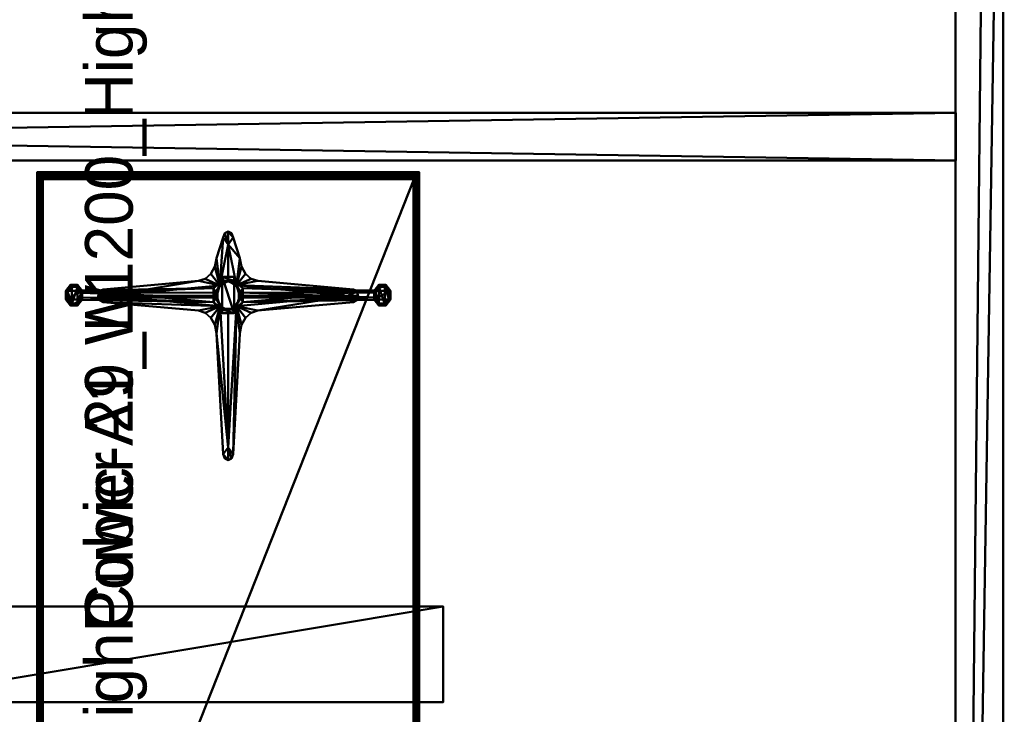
# Model space of a CAD drawing. Extents: x -15.3 to 44, y -4.2 to 20.6.
# Drawn here: x 30.581 to 32.642, y 12.694 to 14.149 of the extents above; entities that cross this region are included whole.
import ezdxf

# ---------------------------------------------------------------- set-up
doc = ezdxf.new("R2010")
doc.units = 0
doc.header["$MEASUREMENT"] = 0
for name, color, linetype in [('rexp_3D-Objekte', 7, 'Continuous'), ('rexp_Grundobjekte', 7, 'Continuous'), ('rexp_Leuchten', 7, 'Continuous'), ('rexp_Leuchten_3d', 7, 'Continuous'), ('rexp_Leuchten_Besch', 7, 'Continuous')]:
    doc.layers.add(name, color=color, linetype=linetype)
doc.layers.get('rexp_Leuchten').off()

# ---------------------------------------------------------------- blocks, each defined once
blk = doc.blocks.new('rexp_lib_72')
at = {"layer": 'rexp_Leuchten_Besch', "flags": 8}
blk.add_attdef('Label', (0.05, 0.05), '', height=0.1, dxfattribs=at)

msp = doc.modelspace()

# ---------------------------------------------------------------- block references
at = {"layer": 'rexp_Leuchten'}
ref = msp.add_blockref('rexp_lib_72', (30.8678, 12.82, 2.83), dxfattribs=dict(at, rotation=89.99999999999999))
ref.add_attrib('Label', 'Cubic-A1_L1200_HighPower 29 W', (30.8178, 12.87, 2.83), dxfattribs={"layer": 'rexp_Leuchten_Besch', "height": 0.1, "rotation": 90})
ref = msp.add_blockref('rexp_lib_72', (30.8678, 11.47, 2.83), dxfattribs=dict(at, rotation=89.99999999999999))
ref.add_attrib('Label', 'Cubic-A1_L1200_HighPower 29 W', (30.8178, 11.52, 2.83), dxfattribs={"layer": 'rexp_Leuchten_Besch', "height": 0.1, "rotation": 90})

# ---------------------------------------------------------------- meshes
at = {"layer": 'rexp_3D-Objekte', "color": 254, "true_color": 0xd2d2d2}
mesh = msp.add_polyface(dxfattribs=at)
corners = [(32.6415, 9.1038, 0), (32.5415, 9.1038, 0), (32.6415, 18.6308, 0), (32.5415, 18.6308, 0), (32.5415, 18.6308, 2.83), (32.5415, 16.6543, 2.28), (32.5415, 16.6543), (32.5415, 15.4043, 2.28), (32.5415, 12.4046, 2.28), (32.5415, 15.4043), (32.5415, 12.4046), (32.5415, 11.1546), (32.5415, 9.1038, 2.83), (32.5415, 11.1546, 2.28), (32.6415, 11.1546, 2.28), (32.6415, 12.4046, 2.28), (32.6415, 11.1546, 2.83), (32.6415, 15.4043, 2.83), (32.6415, 15.4043), (32.6415, 15.4043, 2.28), (32.6415, 12.4046), (32.6415, 16.6543, 2.28), (32.6415, 18.6308, 2.83), (32.6415, 16.6543), (32.6415, 11.1546), (32.6415, 9.1038, 2.83)]
mesh.append_faces([[corners[k] for k in face] for face in [(4, 7, 8, 4), (1, 10, 9, 1), (19, 17, 15, 19), (2, 18, 20, 2)]], dxfattribs={"vtx0": -1, "vtx1": -1, "vtx2": -1, "vtx3": -1, "color": 254})
mesh.append_faces([[corners[k] for k in face] for face in [(8, 9, 10, 8), (11, 12, 13, 11), (13, 12, 8, 13), (12, 11, 1, 12), (1, 6, 3, 1), (20, 19, 15, 20), (17, 21, 22, 17), (22, 23, 2, 22), (14, 0, 24, 14), (24, 0, 20, 24), (0, 14, 25, 0), (12, 17, 4, 12)]], dxfattribs={"vtx0": -1, "vtx1": -1, "vtx3": -1, "color": 254})
mesh.append_faces([[corners[k] for k in face] for face in [(3, 6, 5, 3), (15, 17, 16, 15), (14, 16, 25, 14)]], dxfattribs={"vtx0": -1, "vtx2": -1, "vtx3": -1, "color": 254})
mesh.append_faces([[corners[k] for k in face] for face in [(2, 4, 22, 2)]], dxfattribs={"vtx0": -1, "vtx3": -1, "color": 254})
mesh.append_faces([[corners[k] for k in face] for face in [(4, 3, 5, 4), (5, 7, 4, 5), (7, 9, 8, 7), (12, 4, 8, 12), (11, 10, 1, 11), (9, 6, 1, 9), (14, 15, 16, 14), (18, 19, 20, 18), (19, 21, 17, 19), (21, 23, 22, 21), (23, 18, 2, 23), (0, 2, 20, 0), (16, 17, 12, 16)]], dxfattribs={"vtx1": -1, "vtx2": -1, "vtx3": -1, "color": 254})
mesh.append_faces([[corners[k] for k in face] for face in [(0, 1, 2, 0), (14, 13, 15, 14), (24, 11, 14, 24), (20, 10, 24, 20), (15, 8, 20, 15), (19, 7, 21, 19), (18, 9, 19, 18), (23, 6, 18, 23), (21, 5, 23, 21), (3, 4, 2, 3), (1, 0, 12, 1), (25, 16, 12, 25)]], dxfattribs={"vtx1": -1, "vtx3": -1, "color": 254})
mesh.append_faces([[corners[k] for k in face] for face in [(1, 3, 2, 1), (13, 8, 15, 13), (11, 13, 14, 11), (10, 11, 24, 10), (8, 10, 20, 8), (7, 5, 21, 7), (9, 7, 19, 9), (6, 9, 18, 6), (5, 6, 23, 5), (0, 25, 12, 0), (17, 22, 4, 17)]], dxfattribs={"vtx2": -1, "vtx3": -1, "color": 254})
at = {"layer": 'rexp_3D-Objekte', "color": 250, "true_color": 0x2b2b2b}
mesh = msp.add_polyface(dxfattribs=at)
corners = [(31.4119, 13.823, 0.6899), (31.2056, 13.818, 0.6904), (31.4079, 13.818, 0.6904), (31.2075, 13.823, 0.6899), (31.4158, 13.828, 0.696), (31.2094, 13.828, 0.696), (31.4177, 13.8303, 0.7054), (31.2102, 13.8303, 0.7054), (31.4158, 13.828, 0.7149), (31.2094, 13.828, 0.7149), (31.4119, 13.823, 0.721), (31.2075, 13.823, 0.721), (31.4079, 13.818, 0.7204), (31.2056, 13.818, 0.7204), (31.4057, 13.8152, 0.7115), (31.2045, 13.8152, 0.7115), (31.4057, 13.8152, 0.6993), (31.2045, 13.8152, 0.6993), (30.8298, 13.818, 0.6904), (30.8278, 13.823, 0.6899), (30.8259, 13.828, 0.696), (30.8251, 13.8303, 0.7054), (30.8259, 13.828, 0.7149), (30.8278, 13.823, 0.721), (30.8298, 13.818, 0.7204), (30.8308, 13.8152, 0.7115), (30.8308, 13.8152, 0.6993), (30.6274, 13.818, 0.6904), (30.6234, 13.823, 0.6899), (30.6195, 13.828, 0.696), (30.6177, 13.8303, 0.7054), (30.6195, 13.828, 0.7149), (30.6234, 13.823, 0.721), (30.6274, 13.818, 0.7204), (30.6296, 13.8152, 0.7115), (30.6296, 13.8152, 0.6993)]
mesh.append_faces([[corners[k] for k in face] for face in [(19, 18, 28, 19), (20, 19, 29, 20), (21, 20, 30, 21), (22, 21, 31, 22), (23, 22, 32, 23), (24, 23, 33, 24), (25, 24, 34, 25), (26, 25, 35, 26), (18, 26, 27, 18), (19, 1, 18, 19), (3, 1, 19, 3), (20, 3, 19, 20), (5, 3, 20, 5), (21, 5, 20, 21), (7, 5, 21, 7), (22, 7, 21, 22), (9, 7, 22, 9), (23, 9, 22, 23), (11, 9, 23, 11), (24, 11, 23, 24), (13, 11, 24, 13), (25, 13, 24, 25), (15, 13, 25, 15), (26, 15, 25, 26), (17, 15, 26, 17), (18, 17, 26, 18), (1, 17, 18, 1), (3, 2, 1, 3), (5, 0, 3, 5), (7, 4, 5, 7), (9, 6, 7, 9), (11, 8, 9, 11), (13, 10, 11, 13), (15, 12, 13, 15), (17, 14, 15, 17), (1, 16, 17, 1)]], dxfattribs={"vtx0": -1, "vtx1": -1, "vtx2": -1, "vtx3": -1, "color": 250})
mesh.append_faces([[corners[k] for k in face] for face in [(3, 1, 0, 3), (5, 3, 4, 5), (7, 5, 6, 7), (9, 7, 8, 9), (11, 9, 10, 11), (13, 11, 12, 13), (15, 13, 14, 15), (17, 15, 16, 17), (1, 17, 2, 1), (19, 18, 3, 19), (20, 19, 5, 20), (21, 20, 7, 21), (22, 21, 9, 22), (23, 22, 11, 23), (24, 23, 13, 24), (25, 24, 15, 25), (26, 25, 17, 26), (18, 26, 1, 18), (28, 18, 27, 28), (29, 19, 28, 29), (30, 20, 29, 30), (31, 21, 30, 31), (32, 22, 31, 32), (33, 23, 32, 33), (34, 24, 33, 34), (35, 25, 34, 35), (27, 26, 35, 27)]], dxfattribs={"vtx0": -1, "vtx1": -1, "vtx3": -1, "color": 250})
mesh.append_faces([[corners[k] for k in face] for face in [(3, 18, 1, 3), (5, 19, 3, 5), (7, 20, 5, 7), (9, 21, 7, 9), (11, 22, 9, 11), (13, 23, 11, 13), (15, 24, 13, 15), (17, 25, 15, 17), (1, 26, 17, 1), (19, 27, 18, 19), (20, 28, 19, 20), (21, 29, 20, 21), (22, 30, 21, 22), (23, 31, 22, 23), (24, 32, 23, 24), (25, 33, 24, 25), (26, 34, 25, 26), (18, 35, 26, 18)]], dxfattribs={"vtx0": -1, "vtx2": -1, "vtx3": -1, "color": 250})
mesh.append_faces([[corners[k] for k in face] for face in [(0, 1, 2, 0), (4, 3, 0, 4), (6, 5, 4, 6), (8, 7, 6, 8), (10, 9, 8, 10), (12, 11, 10, 12), (14, 13, 12, 14), (16, 15, 14, 16), (2, 17, 16, 2)]], dxfattribs={"vtx0": -1, "vtx3": -1, "color": 250})
mesh.append_faces([[corners[k] for k in face] for face in [(0, 2, 3, 0), (4, 0, 5, 4), (6, 4, 7, 6), (8, 6, 9, 8), (10, 8, 11, 10), (12, 10, 13, 12), (14, 12, 15, 14), (16, 14, 17, 16), (2, 16, 1, 2)]], dxfattribs={"vtx1": -1, "vtx2": -1, "vtx3": -1, "color": 250})
mesh.append_faces([[corners[k] for k in face] for face in [(28, 27, 19, 28), (29, 28, 20, 29), (30, 29, 21, 30), (31, 30, 22, 31), (32, 31, 23, 32), (33, 32, 24, 33), (34, 33, 25, 34), (35, 34, 26, 35), (27, 35, 18, 27)]], dxfattribs={"vtx1": -1, "vtx3": -1, "color": 250})
mesh = msp.add_polyface(dxfattribs=at)
corners = [(30.6234, 13.823, 0.6899), (30.6274, 13.3059, 0.6904), (30.6274, 13.818, 0.6904), (30.6234, 13.3083, 0.6899), (30.6195, 13.828, 0.696), (30.6195, 13.3107, 0.696), (30.6177, 13.8303, 0.7054), (30.6177, 13.3118, 0.7054), (30.6195, 13.828, 0.7149), (30.6195, 13.3107, 0.7149), (30.6234, 13.823, 0.721), (30.6234, 13.3083, 0.721), (30.6274, 13.818, 0.7204), (30.6274, 13.3059, 0.7204), (30.6296, 13.8152, 0.7115), (30.6296, 13.3045, 0.7115), (30.6296, 13.8152, 0.6993), (30.6296, 13.3045, 0.6993), (30.6274, 12.3548, 0.6904), (30.6234, 12.3524, 0.6899), (30.6195, 12.3499, 0.696), (30.6177, 12.3488, 0.7054), (30.6195, 12.3499, 0.7149), (30.6234, 12.3524, 0.721), (30.6274, 12.3548, 0.7204), (30.6296, 12.3561, 0.7115), (30.6296, 12.3561, 0.6993), (30.6274, 11.8427, 0.6904), (30.6234, 11.8376, 0.6899), (30.6195, 11.8326, 0.696), (30.6177, 11.8303, 0.7054), (30.6195, 11.8326, 0.7149), (30.6234, 11.8376, 0.721), (30.6274, 11.8427, 0.7204), (30.6296, 11.8454, 0.7115), (30.6296, 11.8454, 0.6993)]
mesh.append_faces([[corners[k] for k in face] for face in [(19, 18, 28, 19), (20, 19, 29, 20), (21, 20, 30, 21), (22, 21, 31, 22), (23, 22, 32, 23), (24, 23, 33, 24), (25, 24, 34, 25), (26, 25, 35, 26), (18, 26, 27, 18), (19, 1, 18, 19), (3, 1, 19, 3), (20, 3, 19, 20), (5, 3, 20, 5), (21, 5, 20, 21), (7, 5, 21, 7), (22, 7, 21, 22), (9, 7, 22, 9), (23, 9, 22, 23), (11, 9, 23, 11), (24, 11, 23, 24), (13, 11, 24, 13), (25, 13, 24, 25), (15, 13, 25, 15), (26, 15, 25, 26), (17, 15, 26, 17), (18, 17, 26, 18), (1, 17, 18, 1), (3, 2, 1, 3), (5, 0, 3, 5), (7, 4, 5, 7), (9, 6, 7, 9), (11, 8, 9, 11), (13, 10, 11, 13), (15, 12, 13, 15), (17, 14, 15, 17), (1, 16, 17, 1)]], dxfattribs={"vtx0": -1, "vtx1": -1, "vtx2": -1, "vtx3": -1, "color": 250})
mesh.append_faces([[corners[k] for k in face] for face in [(3, 1, 0, 3), (5, 3, 4, 5), (7, 5, 6, 7), (9, 7, 8, 9), (11, 9, 10, 11), (13, 11, 12, 13), (15, 13, 14, 15), (17, 15, 16, 17), (1, 17, 2, 1), (19, 18, 3, 19), (20, 19, 5, 20), (21, 20, 7, 21), (22, 21, 9, 22), (23, 22, 11, 23), (24, 23, 13, 24), (25, 24, 15, 25), (26, 25, 17, 26), (18, 26, 1, 18), (28, 18, 27, 28), (29, 19, 28, 29), (30, 20, 29, 30), (31, 21, 30, 31), (32, 22, 31, 32), (33, 23, 32, 33), (34, 24, 33, 34), (35, 25, 34, 35), (27, 26, 35, 27)]], dxfattribs={"vtx0": -1, "vtx1": -1, "vtx3": -1, "color": 250})
mesh.append_faces([[corners[k] for k in face] for face in [(3, 18, 1, 3), (5, 19, 3, 5), (7, 20, 5, 7), (9, 21, 7, 9), (11, 22, 9, 11), (13, 23, 11, 13), (15, 24, 13, 15), (17, 25, 15, 17), (1, 26, 17, 1), (19, 27, 18, 19), (20, 28, 19, 20), (21, 29, 20, 21), (22, 30, 21, 22), (23, 31, 22, 23), (24, 32, 23, 24), (25, 33, 24, 25), (26, 34, 25, 26), (18, 35, 26, 18)]], dxfattribs={"vtx0": -1, "vtx2": -1, "vtx3": -1, "color": 250})
mesh.append_faces([[corners[k] for k in face] for face in [(0, 1, 2, 0), (4, 3, 0, 4), (6, 5, 4, 6), (8, 7, 6, 8), (10, 9, 8, 10), (12, 11, 10, 12), (14, 13, 12, 14), (16, 15, 14, 16), (2, 17, 16, 2)]], dxfattribs={"vtx0": -1, "vtx3": -1, "color": 250})
mesh.append_faces([[corners[k] for k in face] for face in [(0, 2, 3, 0), (4, 0, 5, 4), (6, 4, 7, 6), (8, 6, 9, 8), (10, 8, 11, 10), (12, 10, 13, 12), (14, 12, 15, 14), (16, 14, 17, 16), (2, 16, 1, 2)]], dxfattribs={"vtx1": -1, "vtx2": -1, "vtx3": -1, "color": 250})
mesh.append_faces([[corners[k] for k in face] for face in [(28, 27, 19, 28), (29, 28, 20, 29), (30, 29, 21, 30), (31, 30, 22, 31), (32, 31, 23, 32), (33, 32, 24, 33), (34, 33, 25, 34), (35, 34, 26, 35), (27, 35, 18, 27)]], dxfattribs={"vtx1": -1, "vtx3": -1, "color": 250})
mesh = msp.add_polyface(dxfattribs=at)
corners = [(31.4119, 11.8376, 0.6899), (31.4079, 12.3548, 0.6904), (31.4079, 11.8427, 0.6904), (31.4119, 12.3524, 0.6899), (31.4158, 11.8326, 0.696), (31.4158, 12.3499, 0.696), (31.4177, 11.8303, 0.7054), (31.4177, 12.3488, 0.7054), (31.4158, 11.8326, 0.7149), (31.4158, 12.3499, 0.7149), (31.4119, 11.8376, 0.721), (31.4119, 12.3524, 0.721), (31.4079, 11.8427, 0.7204), (31.4079, 12.3548, 0.7204), (31.4057, 11.8454, 0.7115), (31.4057, 12.3561, 0.7115), (31.4057, 11.8454, 0.6993), (31.4057, 12.3561, 0.6993), (31.4079, 13.3059, 0.6904), (31.4119, 13.3083, 0.6899), (31.4158, 13.3107, 0.696), (31.4177, 13.3118, 0.7054), (31.4158, 13.3107, 0.7149), (31.4119, 13.3083, 0.721), (31.4079, 13.3059, 0.7204), (31.4057, 13.3045, 0.7115), (31.4057, 13.3045, 0.6993), (31.4079, 13.818, 0.6904), (31.4119, 13.823, 0.6899), (31.4158, 13.828, 0.696), (31.4177, 13.8303, 0.7054), (31.4158, 13.828, 0.7149), (31.4119, 13.823, 0.721), (31.4079, 13.818, 0.7204), (31.4057, 13.8152, 0.7115), (31.4057, 13.8152, 0.6993)]
mesh.append_faces([[corners[k] for k in face] for face in [(19, 18, 28, 19), (20, 19, 29, 20), (21, 20, 30, 21), (22, 21, 31, 22), (23, 22, 32, 23), (24, 23, 33, 24), (25, 24, 34, 25), (26, 25, 35, 26), (18, 26, 27, 18), (19, 1, 18, 19), (3, 1, 19, 3), (20, 3, 19, 20), (5, 3, 20, 5), (21, 5, 20, 21), (7, 5, 21, 7), (22, 7, 21, 22), (9, 7, 22, 9), (23, 9, 22, 23), (11, 9, 23, 11), (24, 11, 23, 24), (13, 11, 24, 13), (25, 13, 24, 25), (15, 13, 25, 15), (26, 15, 25, 26), (17, 15, 26, 17), (18, 17, 26, 18), (1, 17, 18, 1), (3, 2, 1, 3), (5, 0, 3, 5), (7, 4, 5, 7), (9, 6, 7, 9), (11, 8, 9, 11), (13, 10, 11, 13), (15, 12, 13, 15), (17, 14, 15, 17), (1, 16, 17, 1)]], dxfattribs={"vtx0": -1, "vtx1": -1, "vtx2": -1, "vtx3": -1, "color": 250})
mesh.append_faces([[corners[k] for k in face] for face in [(3, 1, 0, 3), (5, 3, 4, 5), (7, 5, 6, 7), (9, 7, 8, 9), (11, 9, 10, 11), (13, 11, 12, 13), (15, 13, 14, 15), (17, 15, 16, 17), (1, 17, 2, 1), (19, 18, 3, 19), (20, 19, 5, 20), (21, 20, 7, 21), (22, 21, 9, 22), (23, 22, 11, 23), (24, 23, 13, 24), (25, 24, 15, 25), (26, 25, 17, 26), (18, 26, 1, 18), (28, 18, 27, 28), (29, 19, 28, 29), (30, 20, 29, 30), (31, 21, 30, 31), (32, 22, 31, 32), (33, 23, 32, 33), (34, 24, 33, 34), (35, 25, 34, 35), (27, 26, 35, 27)]], dxfattribs={"vtx0": -1, "vtx1": -1, "vtx3": -1, "color": 250})
mesh.append_faces([[corners[k] for k in face] for face in [(3, 18, 1, 3), (5, 19, 3, 5), (7, 20, 5, 7), (9, 21, 7, 9), (11, 22, 9, 11), (13, 23, 11, 13), (15, 24, 13, 15), (17, 25, 15, 17), (1, 26, 17, 1), (19, 27, 18, 19), (20, 28, 19, 20), (21, 29, 20, 21), (22, 30, 21, 22), (23, 31, 22, 23), (24, 32, 23, 24), (25, 33, 24, 25), (26, 34, 25, 26), (18, 35, 26, 18)]], dxfattribs={"vtx0": -1, "vtx2": -1, "vtx3": -1, "color": 250})
mesh.append_faces([[corners[k] for k in face] for face in [(0, 1, 2, 0), (4, 3, 0, 4), (6, 5, 4, 6), (8, 7, 6, 8), (10, 9, 8, 10), (12, 11, 10, 12), (14, 13, 12, 14), (16, 15, 14, 16), (2, 17, 16, 2)]], dxfattribs={"vtx0": -1, "vtx3": -1, "color": 250})
mesh.append_faces([[corners[k] for k in face] for face in [(0, 2, 3, 0), (4, 0, 5, 4), (6, 4, 7, 6), (8, 6, 9, 8), (10, 8, 11, 10), (12, 10, 13, 12), (14, 12, 15, 14), (16, 14, 17, 16), (2, 16, 1, 2)]], dxfattribs={"vtx1": -1, "vtx2": -1, "vtx3": -1, "color": 250})
mesh.append_faces([[corners[k] for k in face] for face in [(28, 27, 19, 28), (29, 28, 20, 29), (30, 29, 21, 30), (31, 30, 22, 31), (32, 31, 23, 32), (33, 32, 24, 33), (34, 33, 25, 34), (35, 34, 26, 35), (27, 35, 18, 27)]], dxfattribs={"vtx1": -1, "vtx3": -1, "color": 250})
at = {"layer": 'rexp_3D-Objekte', "color": 9, "true_color": 0xc5c9c6}
mesh = msp.add_polyface(dxfattribs=at)
corners = [(30.6274, 11.8427, 0.7204), (30.6274, 13.818, 0.6904), (30.6274, 11.8427, 0.6904), (30.6274, 13.818, 0.7204), (31.4079, 13.818, 0.6904), (31.4079, 11.8427, 0.7204), (31.4079, 11.8427, 0.6904), (31.4079, 13.818, 0.7204)]
mesh.append_faces([[corners[k] for k in face] for face in [(0, 1, 2, 0), (4, 5, 6, 4), (3, 4, 1, 3), (6, 0, 2, 6)]], dxfattribs={"vtx0": -1, "vtx3": -1, "color": 9})
mesh.append_faces([[corners[k] for k in face] for face in [(7, 5, 4, 7), (5, 7, 0, 5), (1, 4, 2, 1), (7, 4, 3, 7)]], dxfattribs={"vtx1": -1, "vtx3": -1, "color": 9})
mesh.append_faces([[corners[k] for k in face] for face in [(0, 3, 1, 0), (7, 3, 0, 7), (4, 6, 2, 4), (6, 5, 0, 6)]], dxfattribs={"vtx2": -1, "vtx3": -1, "color": 9})
at = {"layer": 'rexp_3D-Objekte', "color": 250, "true_color": 0x2b2b2b}
mesh = msp.add_polyface(dxfattribs=at)
corners = [(31.287, 13.5619, 0.6904), (31.28, 13.5577, 0.6904), (31.28, 13.5577, 0.6838), (31.287, 13.5619, 0.6838), (31.2898, 13.571, 0.6904), (31.2898, 13.571, 0.6838), (31.287, 13.5802, 0.6904), (31.287, 13.5802, 0.6838), (31.28, 13.5844, 0.6904), (31.28, 13.5844, 0.6838), (31.2687, 13.571, 0.6838), (30.9554, 13.6022, 0.6904), (30.9694, 13.6067, 0.6904), (30.9694, 13.6067, 0.6838), (30.9554, 13.6022, 0.6838), (30.7554, 13.5844, 0.6904), (30.7554, 13.5844, 0.6838), (30.7484, 13.5802, 0.6904), (30.7484, 13.5802, 0.6838), (30.7455, 13.571, 0.6904), (30.7455, 13.571, 0.6838), (30.7484, 13.5619, 0.6904), (30.7484, 13.5619, 0.6838), (30.7554, 13.5577, 0.6904), (30.7554, 13.5577, 0.6838), (31.08, 13.6022, 0.6904), (31.08, 13.6022, 0.6838), (31.0659, 13.6067, 0.6904), (31.0659, 13.6067, 0.6838), (31.0541, 13.6171, 0.6904), (31.0541, 13.6171, 0.6838), (31.0458, 13.6321, 0.6904), (31.0458, 13.6321, 0.6838), (31.0423, 13.6499, 0.6904), (31.0423, 13.6499, 0.6838), (30.9895, 13.6321, 0.6904), (30.9931, 13.6499, 0.6904), (30.9931, 13.6499, 0.6838), (30.9895, 13.6321, 0.6838), (30.9813, 13.6171, 0.6904), (30.9813, 13.6171, 0.6838), (30.7667, 13.571, 0.6838), (31.0003, 13.5927, 0.6838), (31.0348, 13.593, 0.6838), (31.0177, 13.6788, 0.6838), (31.0282, 13.6931, 0.6838), (31.0071, 13.6931, 0.6838), (31.0249, 13.702, 0.6838), (31.0177, 13.7055, 0.6838), (31.0105, 13.702, 0.6838), (31.0071, 13.6931, 0.6904), (31.0105, 13.702, 0.6904), (31.0177, 13.7055, 0.6904), (31.0249, 13.702, 0.6904), (31.0282, 13.6931, 0.6904), (30.9694, 13.5354, 0.6904), (30.9554, 13.5399, 0.6904), (30.9554, 13.5399, 0.6838), (30.9694, 13.5354, 0.6838), (30.9813, 13.525, 0.6904), (30.9813, 13.525, 0.6838), (30.9895, 13.51, 0.6904), (30.9895, 13.51, 0.6838), (30.9931, 13.4922, 0.6904), (30.9931, 13.4922, 0.6838), (31.0458, 13.51, 0.6904), (31.0423, 13.4922, 0.6904), (31.0423, 13.4922, 0.6838), (31.0458, 13.51, 0.6838), (31.0541, 13.525, 0.6904), (31.0541, 13.525, 0.6838), (31.0659, 13.5354, 0.6904), (31.0659, 13.5354, 0.6838), (31.08, 13.5399, 0.6904), (31.08, 13.5399, 0.6838), (31.0006, 13.549, 0.6838), (31.0351, 13.5494, 0.6838), (31.0105, 13.2303, 0.6904), (31.0071, 13.2391, 0.6904), (31.0071, 13.2391, 0.6838), (31.0105, 13.2303, 0.6838), (31.0177, 13.2267, 0.6904), (31.0177, 13.2267, 0.6838), (31.0249, 13.2303, 0.6904), (31.0249, 13.2303, 0.6838), (31.0282, 13.2391, 0.6904), (31.0282, 13.2391, 0.6838), (31.0177, 13.2534, 0.6838), (31.0004, 13.5492, 0.6195), (31.0177, 13.5402, 0.6421), (31.0177, 13.5402, 0.6195), (31.0349, 13.5492, 0.6195), (31.0004, 13.5929, 0.6195), (30.9933, 13.571, 0.6421), (30.9933, 13.571, 0.6195), (31.0349, 13.5929, 0.6195), (31.0177, 13.6019, 0.6421), (31.0177, 13.6019, 0.6195), (31.0421, 13.571, 0.6421), (31.0421, 13.571, 0.6195)]
mesh.append_faces([[corners[k] for k in face] for face in [(10, 5, 2, 10), (41, 20, 16, 41), (44, 48, 45, 44), (87, 82, 79, 87)]], dxfattribs={"vtx0": -1, "vtx1": -1, "vtx2": -1, "vtx3": -1, "color": 250})
mesh.append_faces([[corners[k] for k in face] for face in [(5, 10, 7, 5), (20, 41, 22, 20), (37, 42, 38, 37), (38, 42, 40, 38), (26, 43, 28, 26), (28, 43, 30, 28), (48, 44, 49, 48), (57, 75, 58, 57), (58, 75, 60, 58), (67, 76, 68, 67), (68, 76, 70, 68), (82, 87, 84, 82)]], dxfattribs={"vtx0": -1, "vtx1": -1, "vtx3": -1, "color": 250})
mesh.append_faces([[corners[k] for k in face] for face in [(42, 14, 13, 42), (41, 16, 14, 41), (14, 42, 41, 14), (43, 34, 32, 43), (44, 45, 34, 44), (34, 43, 44, 34), (75, 64, 62, 75), (76, 74, 72, 76), (10, 2, 74, 10), (74, 76, 10, 74), (87, 79, 64, 87), (64, 75, 87, 64)]], dxfattribs={"vtx0": -1, "vtx2": -1, "vtx3": -1, "color": 250})
mesh.append_faces([[corners[k] for k in face] for face in [(9, 7, 10, 9), (24, 22, 41, 24), (13, 40, 42, 13), (32, 30, 43, 32), (26, 9, 43, 26), (10, 43, 9, 10), (37, 46, 42, 37), (44, 42, 46, 44), (46, 49, 44, 46), (62, 60, 75, 62), (57, 24, 75, 57), (41, 75, 24, 41), (72, 70, 76, 72), (86, 84, 87, 86), (67, 86, 76, 67), (87, 76, 86, 87)]], dxfattribs={"vtx1": -1, "vtx2": -1, "vtx3": -1, "color": 250})
mesh.append_faces([[corners[k] for k in face] for face in [(3, 2, 5, 3), (18, 16, 20, 18), (47, 45, 48, 47), (80, 79, 82, 80)]], dxfattribs={"vtx1": -1, "vtx3": -1, "color": 250})
mesh.append_faces([[corners[k] for k in face] for face in [(0, 1, 2, 0), (2, 3, 0, 2), (4, 0, 3, 4), (3, 5, 4, 3), (6, 4, 5, 6), (5, 7, 6, 5), (8, 6, 7, 8), (7, 9, 8, 7), (11, 12, 13, 11), (13, 14, 11, 13), (15, 11, 14, 15), (14, 16, 15, 14), (17, 15, 16, 17), (16, 18, 17, 16), (19, 17, 18, 19), (18, 20, 19, 18), (21, 19, 20, 21), (20, 22, 21, 20), (23, 21, 22, 23), (22, 24, 23, 22), (25, 8, 9, 25), (9, 26, 25, 9), (27, 25, 26, 27), (26, 28, 27, 26), (29, 27, 28, 29), (28, 30, 29, 28), (31, 29, 30, 31), (30, 32, 31, 30), (33, 31, 32, 33), (32, 34, 33, 32), (35, 36, 37, 35), (37, 38, 35, 37), (39, 35, 38, 39), (38, 40, 39, 38), (12, 39, 40, 12), (40, 13, 12, 40), (36, 50, 46, 36), (46, 37, 36, 46), (50, 51, 49, 50), (49, 46, 50, 49), (51, 52, 48, 51), (48, 49, 51, 48), (52, 53, 47, 52), (47, 48, 52, 47), (53, 54, 45, 53), (45, 47, 53, 45), (54, 33, 34, 54), (34, 45, 54, 34), (55, 56, 57, 55), (57, 58, 55, 57), (59, 55, 58, 59), (58, 60, 59, 58), (61, 59, 60, 61), (60, 62, 61, 60), (63, 61, 62, 63), (62, 64, 63, 62), (65, 66, 67, 65), (67, 68, 65, 67), (69, 65, 68, 69), (68, 70, 69, 68), (71, 69, 70, 71), (70, 72, 71, 70), (73, 71, 72, 73), (72, 74, 73, 72), (56, 23, 24, 56), (24, 57, 56, 24), (1, 73, 74, 1), (74, 2, 1, 74), (77, 78, 79, 77), (79, 80, 77, 79), (81, 77, 80, 81), (80, 82, 81, 80), (83, 81, 82, 83), (82, 84, 83, 82), (85, 83, 84, 85), (84, 86, 85, 84), (78, 63, 64, 78), (64, 79, 78, 64), (66, 85, 86, 66), (86, 67, 66, 86)]], dxfattribs={"vtx2": -1, "vtx3": -1, "color": 250})
mesh.append_faces([[corners[k] for k in face] for face in [(75, 88, 89, 75), (89, 88, 90, 89), (76, 89, 91, 76), (91, 89, 90, 91), (42, 92, 93, 42), (93, 92, 94, 93), (75, 93, 88, 75), (88, 93, 94, 88), (43, 95, 96, 43), (96, 95, 97, 96), (42, 96, 92, 42), (92, 96, 97, 92), (43, 98, 95, 43), (95, 98, 99, 95), (76, 91, 98, 76), (98, 91, 99, 98), (75, 89, 87, 75), (89, 76, 87, 89), (42, 93, 41, 42), (93, 75, 41, 93), (98, 43, 10, 98), (76, 98, 10, 76), (96, 42, 44, 96), (43, 96, 44, 43)]], dxfattribs={"vtx3": -1, "color": 250})
at = {"layer": 'rexp_3D-Objekte', "color": 254, "true_color": 0xe6e6e6}
mesh = msp.add_polyface(dxfattribs=at)
corners = [(31.3335, 13.5554, 0.038), (31.3238, 13.5625, 0.005), (31.334, 13.5504, 0.005), (31.326, 13.5674, 0.038), (31.3456, 13.5543, 0.038), (31.348, 13.5508, 0.005), (31.3545, 13.5647, 0.038), (31.3578, 13.5635, 0.005), (31.3545, 13.58, 0.038), (31.3578, 13.5812, 0.005), (31.348, 13.5939, 0.005), (31.3456, 13.5904, 0.038), (31.334, 13.5943, 0.005), (31.3335, 13.5893, 0.038), (31.3238, 13.5822, 0.005), (31.326, 13.5773, 0.038), (30.7116, 13.5625, 0.005), (30.7018, 13.5554, 0.038), (30.7013, 13.5504, 0.005), (30.7094, 13.5674, 0.038), (30.6898, 13.5543, 0.038), (30.6873, 13.5508, 0.005), (30.6809, 13.5647, 0.038), (30.6776, 13.5635, 0.005), (30.6809, 13.58, 0.038), (30.6776, 13.5812, 0.005), (30.6873, 13.5939, 0.005), (30.6898, 13.5904, 0.038), (30.7013, 13.5943, 0.005), (30.7018, 13.5893, 0.038), (30.7116, 13.5822, 0.005), (30.7094, 13.5773, 0.038), (31.0482, 13.5575, 0.035), (31.0482, 13.5872, 0.035), (30.9872, 13.5575, 0.035), (30.9872, 13.5872, 0.035), (30.9912, 13.5779, 0.1051), (30.9912, 13.5668, 0.1051), (31.0441, 13.5779, 0.1051), (31.0441, 13.5668, 0.1051), (31.3462, 13.5895, 0.005), (31.335, 13.5895, 0.005), (31.3271, 13.5794, 0.005), (30.7003, 13.5895, 0.005), (30.6891, 13.5895, 0.005), (30.7083, 13.5794, 0.005), (31.3541, 13.5794, 0.005), (31.3541, 13.5653, 0.005), (31.3462, 13.5552, 0.005), (31.335, 13.5552, 0.005), (31.3271, 13.5653, 0.005), (30.7083, 13.5653, 0.005), (30.7003, 13.5552, 0.005), (30.6891, 13.5552, 0.005), (30.6812, 13.5653, 0.005), (30.6812, 13.5794, 0.005), (31.0055, 13.6026, 0.1051), (31.0049, 13.6104, 0.035), (31.0304, 13.6104, 0.035), (31.0298, 13.6026, 0.1051), (31.0055, 13.5421, 0.1051), (31.0049, 13.5343, 0.035), (31.0304, 13.5343, 0.035), (31.0298, 13.5421, 0.1051), (31.0083, 13.6009, 0.1051), (30.9949, 13.5843, 0.1051), (31.0404, 13.5843, 0.1051), (31.027, 13.6009, 0.1051), (31.027, 13.5438, 0.1051), (31.0402, 13.5605, 0.1051), (31.0402, 13.5724, 0.1051), (31.0083, 13.5438, 0.1051), (30.9951, 13.5605, 0.1051), (30.9951, 13.5724, 0.1051)]
mesh.append_faces([[corners[k] for k in face] for face in [(10, 40, 12, 10), (41, 12, 40, 41), (12, 41, 14, 12), (42, 14, 41, 42), (28, 43, 26, 28), (44, 26, 43, 44), (30, 45, 28, 30), (43, 28, 45, 43), (9, 46, 10, 9), (40, 10, 46, 40), (7, 47, 9, 7), (46, 9, 47, 46), (5, 48, 7, 5), (47, 7, 48, 47), (2, 49, 5, 2), (48, 5, 49, 48), (1, 50, 2, 1), (49, 2, 50, 49), (14, 42, 1, 14), (50, 1, 42, 50), (16, 51, 30, 16), (45, 30, 51, 45), (18, 52, 16, 18), (51, 16, 52, 51), (21, 53, 18, 21), (52, 18, 53, 52), (23, 54, 21, 23), (53, 21, 54, 53), (25, 55, 23, 25), (54, 23, 55, 54), (26, 44, 25, 26), (55, 25, 44, 55), (17, 29, 20, 17), (27, 20, 29, 27), (29, 17, 31, 29), (38, 70, 39, 38)]], dxfattribs={"vtx0": -1, "vtx1": -1, "vtx3": -1, "color": 254})
mesh.append_faces([[corners[k] for k in face] for face in [(73, 36, 37, 73)]], dxfattribs={"vtx0": -1, "vtx2": -1, "vtx3": -1, "color": 254})
mesh.append_faces([[corners[k] for k in face] for face in [(23, 24, 25, 23), (30, 34, 16, 30), (60, 62, 63, 60), (37, 31, 19, 37), (3, 38, 39, 3), (64, 56, 65, 64), (68, 63, 69, 68), (39, 70, 69, 39), (60, 71, 72, 60), (73, 37, 72, 73)]], dxfattribs={"vtx0": -1, "vtx3": -1, "color": 254})
mesh.append_faces([[corners[k] for k in face] for face in [(32, 62, 58, 32), (62, 61, 57, 62), (57, 58, 62, 57), (35, 57, 61, 35), (4, 6, 11, 4), (0, 4, 13, 0), (11, 13, 4, 11), (13, 15, 0, 13), (27, 24, 20, 27), (64, 67, 56, 64), (59, 56, 67, 59), (60, 63, 71, 60), (68, 71, 63, 68)]], dxfattribs={"vtx1": -1, "vtx2": -1, "vtx3": -1, "color": 254})
mesh.append_faces([[corners[k] for k in face] for face in [(8, 6, 9, 8), (7, 9, 6, 7), (58, 57, 59, 58), (56, 59, 57, 56), (36, 31, 37, 36), (15, 38, 3, 15), (8, 11, 6, 8), (3, 0, 15, 3), (22, 20, 24, 22), (19, 31, 17, 19), (66, 59, 67, 66)]], dxfattribs={"vtx1": -1, "vtx3": -1, "color": 254})
mesh.append_faces([[corners[k] for k in face] for face in [(23, 22, 24, 23), (14, 1, 32, 14), (32, 33, 14, 32), (30, 35, 34, 30), (60, 61, 62, 60), (58, 33, 32, 58), (61, 34, 35, 61), (38, 66, 70, 38), (73, 65, 36, 73)]], dxfattribs={"vtx2": -1, "vtx3": -1, "color": 254})
mesh.append_faces([[corners[k] for k in face] for face in [(0, 1, 2, 0), (3, 1, 0, 3), (4, 2, 5, 4), (0, 2, 4, 0), (6, 5, 7, 6), (4, 5, 6, 4), (8, 10, 11, 8), (9, 10, 8, 9), (11, 12, 13, 11), (10, 12, 11, 10), (13, 14, 15, 13), (12, 14, 13, 12), (16, 17, 18, 16), (16, 19, 17, 16), (18, 20, 21, 18), (18, 17, 20, 18), (21, 22, 23, 21), (21, 20, 22, 21), (26, 24, 27, 26), (26, 25, 24, 26), (28, 27, 29, 28), (28, 26, 27, 28), (30, 29, 31, 30), (30, 28, 29, 30), (35, 31, 36, 35), (30, 31, 35, 30), (34, 19, 16, 34), (37, 19, 34, 37), (15, 33, 38, 15), (14, 33, 15, 14), (3, 32, 1, 3), (39, 32, 3, 39), (35, 56, 57, 35), (36, 56, 35, 36), (33, 59, 38, 33), (58, 59, 33, 58), (60, 34, 61, 60), (60, 37, 34, 60), (63, 32, 39, 63), (63, 62, 32, 63)]], dxfattribs={"vtx3": -1, "color": 254})
at = {"layer": 'rexp_3D-Objekte', "color": 250, "true_color": 0x2b2b2b}
mesh = msp.add_polyface(dxfattribs=at)
corners = [(31.0402, 13.5842, 0.6195), (31.0402, 13.5605, 0.6195), (31.0402, 13.5605, 0.1001), (31.0402, 13.5842, 0.1001), (31.027, 13.5438, 0.6195), (31.027, 13.5438, 0.1001), (31.0083, 13.5438, 0.6195), (31.0083, 13.5438, 0.1001), (30.9951, 13.5605, 0.6195), (30.9951, 13.5605, 0.1001), (30.9951, 13.5842, 0.6195), (30.9951, 13.5842, 0.1001), (31.0083, 13.6009, 0.6195), (31.0083, 13.6009, 0.1001), (31.027, 13.6009, 0.6195), (31.027, 13.6009, 0.1001)]
mesh.append_faces([[corners[k] for k in face] for face in [(0, 1, 2, 0), (2, 3, 0, 2), (1, 4, 5, 1), (5, 2, 1, 5), (4, 6, 7, 4), (7, 5, 4, 7), (6, 8, 9, 6), (9, 7, 6, 9), (8, 10, 11, 8), (11, 9, 8, 11), (10, 12, 13, 10), (13, 11, 10, 13), (12, 14, 15, 12), (15, 13, 12, 15), (14, 0, 3, 14), (3, 15, 14, 3)]], dxfattribs={"vtx2": -1, "vtx3": -1, "color": 250})
at = {"layer": 'rexp_3D-Objekte', "color": 7}
mesh = msp.add_polyface(dxfattribs=at)
corners = [(30.6891, 13.5895, 0.005), (30.7018, 13.594), (30.6876, 13.594), (30.7003, 13.5895, 0.005), (30.6812, 13.5794, 0.005), (30.6776, 13.5813), (30.6812, 13.5653, 0.005), (30.6776, 13.5634), (30.6891, 13.5552, 0.005), (30.6876, 13.5507), (30.7003, 13.5552, 0.005), (30.7018, 13.5507), (30.7118, 13.5634), (30.7082, 13.5653, 0.005), (30.7082, 13.5794, 0.005), (30.7118, 13.5813)]
mesh.append_faces([[corners[k] for k in face] for face in [(0, 1, 2, 0), (4, 2, 5, 4), (6, 5, 7, 6), (8, 7, 9, 8), (10, 9, 11, 10), (10, 12, 13, 10), (14, 12, 15, 14), (3, 15, 1, 3)]], dxfattribs={"vtx0": -1, "vtx3": -1, "color": 7})
mesh.append_faces([[corners[k] for k in face] for face in [(9, 7, 12, 9), (15, 12, 7, 15), (7, 5, 15, 7), (1, 15, 5, 1)]], dxfattribs={"vtx1": -1, "vtx2": -1, "vtx3": -1, "color": 7})
mesh.append_faces([[corners[k] for k in face] for face in [(3, 1, 0, 3), (0, 2, 4, 0), (4, 5, 6, 4), (6, 7, 8, 6), (8, 9, 10, 8), (11, 12, 10, 11), (13, 12, 14, 13), (14, 15, 3, 14)]], dxfattribs={"vtx1": -1, "vtx3": -1, "color": 7})
mesh.append_faces([[corners[k] for k in face] for face in [(12, 11, 9, 12), (5, 2, 1, 5)]], dxfattribs={"vtx2": -1, "vtx3": -1, "color": 7})
mesh = msp.add_polyface(dxfattribs=at)
corners = [(31.3462, 13.5552, 0.005), (31.3335, 13.5507), (31.3477, 13.5507), (31.335, 13.5552, 0.005), (31.3542, 13.5653, 0.005), (31.3578, 13.5634), (31.3542, 13.5794, 0.005), (31.3578, 13.5813), (31.3462, 13.5895, 0.005), (31.3477, 13.594), (31.335, 13.5895, 0.005), (31.3335, 13.594), (31.3235, 13.5813), (31.3271, 13.5794, 0.005), (31.3271, 13.5653, 0.005), (31.3235, 13.5634)]
mesh.append_faces([[corners[k] for k in face] for face in [(0, 1, 2, 0), (4, 2, 5, 4), (6, 5, 7, 6), (8, 7, 9, 8), (10, 9, 11, 10), (10, 12, 13, 10), (14, 12, 15, 14), (3, 15, 1, 3)]], dxfattribs={"vtx0": -1, "vtx3": -1, "color": 7})
mesh.append_faces([[corners[k] for k in face] for face in [(9, 7, 12, 9), (15, 12, 7, 15), (7, 5, 15, 7), (1, 15, 5, 1)]], dxfattribs={"vtx1": -1, "vtx2": -1, "vtx3": -1, "color": 7})
mesh.append_faces([[corners[k] for k in face] for face in [(3, 1, 0, 3), (0, 2, 4, 0), (4, 5, 6, 4), (6, 7, 8, 6), (8, 9, 10, 8), (11, 12, 10, 11), (13, 12, 14, 13), (14, 15, 3, 14)]], dxfattribs={"vtx1": -1, "vtx3": -1, "color": 7})
mesh.append_faces([[corners[k] for k in face] for face in [(12, 11, 9, 12), (5, 2, 1, 5)]], dxfattribs={"vtx2": -1, "vtx3": -1, "color": 7})
at = {"layer": 'rexp_Grundobjekte', "color": 9, "true_color": 0xbababa}
mesh = msp.add_polyface(dxfattribs=at)
corners = [(26.2171, 13.8541, 2.83), (32.5421, 13.8541, 2.83), (26.2171, 13.9541, 2.83), (32.5421, 13.9541, 2.83), (26.2171, 13.9541, 0), (32.5421, 13.9541, 0), (26.2171, 13.8541, 0), (32.5421, 13.8541, 0), (26.2171, 13.8541, 0), (32.5421, 13.8541, 0), (26.2171, 13.8541, 2.83), (32.5421, 13.8541, 2.83), (32.5421, 13.9541, 0), (32.5421, 13.9541, 2.83), (32.5421, 13.8541, 0), (32.5421, 13.8541, 2.83), (32.5421, 13.9541, 0), (26.2171, 13.9541, 0), (32.5421, 13.9541, 2.83), (26.2171, 13.9541, 2.83), (26.2171, 13.8541, 0), (26.2171, 13.8541, 2.83), (26.2171, 13.9541, 0), (26.2171, 13.9541, 2.83)]
mesh.append_faces([[corners[k] for k in face] for face in [(0, 1, 2, 0), (4, 5, 6, 4), (8, 9, 10, 8), (12, 13, 14, 12), (16, 17, 18, 16), (20, 21, 22, 20)]], dxfattribs={"vtx1": -1, "vtx3": -1, "color": 9})
mesh.append_faces([[corners[k] for k in face] for face in [(1, 3, 2, 1), (5, 7, 6, 5), (9, 11, 10, 9), (13, 15, 14, 13), (17, 19, 18, 17), (21, 23, 22, 21)]], dxfattribs={"vtx2": -1, "vtx3": -1, "color": 9})
at = {"layer": 'rexp_Leuchten_3d', "color": 9, "true_color": 0xcacaca}
mesh = msp.add_polyface(dxfattribs=at)
corners = [(31.4678, 12.92, 2.775), (31.4678, 12.72, 2.775), (30.2678, 12.72, 2.775), (30.2678, 12.92, 2.775), (31.4678, 12.92, 2.83), (30.2678, 12.92, 2.83), (30.2678, 12.72, 2.83), (31.4678, 12.72, 2.83)]
mesh.append_faces([[corners[k] for k in face] for face in [(0, 2, 3, 0)]], dxfattribs={"vtx0": -1, "vtx3": -1, "color": 9})
mesh.append_faces([[corners[k] for k in face] for face in [(0, 1, 2, 0)]], dxfattribs={"vtx2": -1, "vtx3": -1, "color": 9})
at = {"layer": 'rexp_Leuchten_3d', "color": 253, "true_color": 0xa8a8a8}
mesh = msp.add_polyface(dxfattribs=at)
corners = [(31.4678, 12.92, 2.775), (31.4678, 12.72, 2.775), (30.2678, 12.72, 2.775), (30.2678, 12.92, 2.775), (31.4678, 12.92, 2.83), (30.2678, 12.92, 2.83), (30.2678, 12.72, 2.83), (31.4678, 12.72, 2.83)]
mesh.append_faces([[corners[k] for k in face] for face in [(0, 5, 4, 0), (3, 6, 5, 3), (2, 7, 6, 2), (1, 4, 7, 1)]], dxfattribs={"vtx0": -1, "vtx3": -1, "color": 253})
mesh.append_faces([[corners[k] for k in face] for face in [(7, 4, 6, 7)]], dxfattribs={"vtx1": -1, "vtx3": -1, "color": 253})
mesh.append_faces([[corners[k] for k in face] for face in [(4, 5, 6, 4), (0, 3, 5, 0), (3, 2, 6, 3), (2, 1, 7, 2), (1, 0, 4, 1)]], dxfattribs={"vtx2": -1, "vtx3": -1, "color": 253})

doc.saveas('drawing.dxf')
